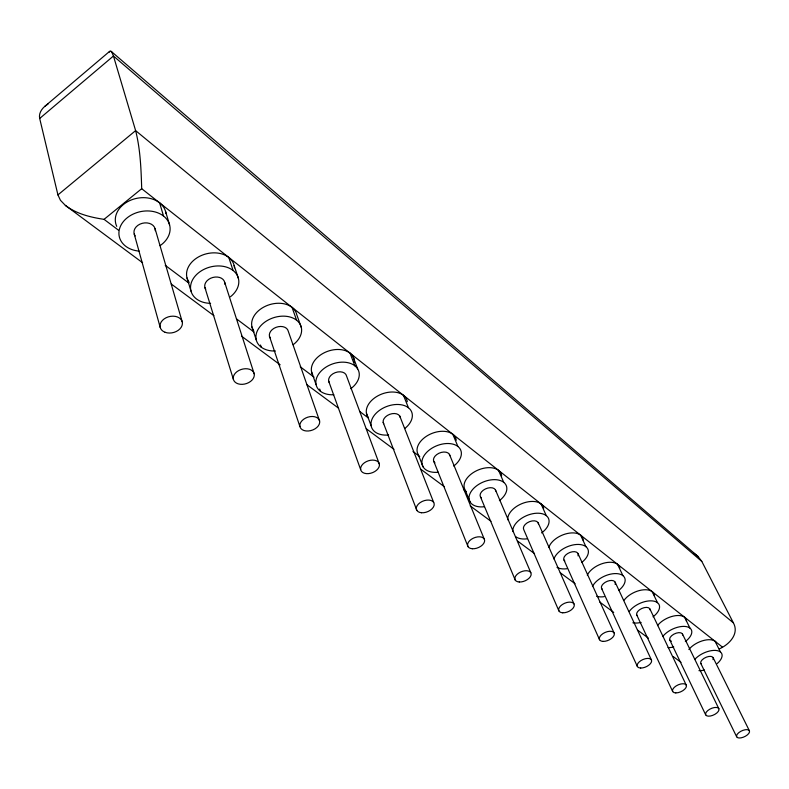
<?xml version="1.0" encoding="UTF-8"?>
<svg xmlns="http://www.w3.org/2000/svg" width="789" height="789" viewBox="0 0 789 789"><rect width="100%" height="100%" fill="white"/><g stroke="black" fill="none" stroke-linecap="round" stroke-linejoin="round"><path stroke-width="1.18" d="M109 52.281L110.716 50.989L111.624 51.749L698.137 556.58L701.806 561.423L733.385 622.856C739.579 634.05 728.898 644.741 719.213 648.943M109.839 51.177L44.628 106.515C41.245 109.454 38.641 113.863 39.687 118.468L57.932 194.913L60.457 200.307L65.379 205.416L142.582 262.727M39.687 118.468L113.448 56.009L111.624 51.749M57.932 194.913L135.619 130.619L113.448 56.009L701.806 561.423M65.379 205.416C76.484 213.898 90.488 217.291 104.059 219.352L141.695 188.699C141.103 169.26 140.422 149.555 135.619 130.619L733.385 622.856M44.628 106.515L48.188 103.872M693.541 553.03L698.137 556.58M171.282 284.03L213.849 315.62M241.562 336.183L280.164 364.834M306.882 384.677L338.56 408.179M366.274 428.752L393.987 449.326M420.715 469.159L444.463 486.793M470.205 505.887L490.985 521.312M517.712 541.155L534.538 553.641M560.279 572.745L575.122 583.761M599.867 602.125L613.724 612.412M637.482 630.046L648.371 638.123M673.116 656.487L681.035 662.365M104.059 219.352L118.419 230.132M165.246 265.321L188.699 282.945M236.473 318.855L254.019 332.041M300.264 366.786L314.042 377.142M359.735 411.483L368.483 418.062M412.982 451.495L419.748 456.584M463.449 489.427L466.368 491.616M141.695 188.699L722.27 646.98M715.1 641.319L720.436 651.97M713.148 657.71L749.432 730.861A7.042 3.245 -25.1 0 1 740.979 737.863A7.042 3.245 -25.1 0 1 738.721 732.715A7.042 3.245 -25.1 0 1 749.432 730.861M684.605 617.254L689.951 628.113M700.819 663.48L736.66 736.788M682.505 634.09L718.868 708.749A7.259 3.462 -24.9 0 1 710.238 716.047A7.259 3.462 -24.9 0 1 707.733 710.603A7.259 3.462 -24.9 0 1 718.868 708.749M652.168 591.642L657.503 602.707M669.812 640.037L705.701 714.873M649.899 608.94L686.262 685.158M617.57 564.332L622.896 575.625M636.812 615.095L672.682 691.499M615.124 582.124L651.418 659.949M580.615 535.159L585.911 546.669M601.622 588.495L637.384 666.518M577.962 553.464L614.089 632.936M541.037 503.915L546.284 515.651M564.017 560.072L599.571 639.761M538.157 522.772L573.988 603.93M498.549 470.382L503.727 482.335M558.957 611.021L523.748 529.636A7.989 4.724 -23.5 0 1 529.606 521.628A7.989 4.724 -23.5 0 1 538.502 523.965M495.423 489.821L530.81 572.686M480.501 496.952L515.237 580.073M452.827 434.295L457.906 446.475M470.066 501.932L465.115 489.9A19.764 12.229 -22.9 0 1 479.12 469.613A19.764 12.229 -22.9 0 1 501.636 475.945M449.424 454.346L484.19 538.956M433.95 461.762L468.015 546.649M403.475 395.338L408.436 407.745M423.141 466.96L418.298 454.691A20.514 13.176 -22.1 0 1 432.352 433.26A20.514 13.176 -22.1 0 1 456.249 440.242M399.757 416.04L433.674 502.406M383.158 422.342L416.868 510.453M352.87 356.283L357.664 368.897M350.06 353.166L354.843 365.8M366.431 413.239L371.136 425.744M379.391 464.218A9.774 6.292 -20 0 0 364.38 462.798A9.774 6.292 -20 0 0 366.283 473.617A9.774 6.292 -20 0 0 379.391 464.218L346.588 376.126A9.33 6.411 -19.7 0 0 335.226 372.645A9.33 6.411 -19.7 0 0 329.289 382.655M328.658 381.107L360.652 469.593M301.368 327.613L296.792 314.781A23.236 16.727 -17.7 0 0 267.727 305.284A23.236 16.727 -17.7 0 0 253.762 330.946M292.038 307.365L296.605 320.216M319.713 389.036L320.531 391.344M311.566 371.866L316.073 384.608M319.614 421.02A10.237 6.864 -18.5 0 0 303.597 419.294A10.237 6.864 -18.5 0 0 306.073 430.962A10.237 6.864 -18.5 0 0 319.614 421.02L288.251 331.183A9.754 6.963 -17.8 0 0 276.091 327.317A9.754 6.963 -17.8 0 0 270.183 337.978M269.453 336.311L299.919 426.563M260.518 345.03L261.228 347.18M234.126 265.479L238.436 278.517M251.977 326.942L256.247 339.911M228.79 257.451L233.09 270.499M224.648 282.196L254.157 373.72A10.76 7.505 -16.4 0 1 240.162 384.263A10.76 7.505 -16.4 0 1 237.016 371.639A10.76 7.505 -16.4 0 1 254.157 373.72M204.884 287.462L233.416 379.43M187.042 277.984L191.017 291.161M165.591 211.56L169.566 224.786M159.595 202.822L163.54 216.058M155.038 228.563L182.18 321.695M134.209 233.988L160.256 327.603M688.876 649.505A16.244 8.196 -25.4 0 1 704.242 640.323A16.244 8.196 -25.4 0 1 716.451 643.035M116.742 226.364A25.642 19.843 -11.7 0 1 135.116 198.71A25.642 19.843 -11.7 0 1 166.015 213.592M189.094 282.304A24.36 18.196 -15.2 0 1 204.4 254.374A24.36 18.196 -15.2 0 1 234.491 267.836M312.602 374.716A22.24 15.405 -19.6 0 1 329.22 350.789A22.24 15.405 -19.6 0 1 354.488 362.072M367.782 416.7A21.333 14.232 -21 0 1 381.856 394.007A21.333 14.232 -21 0 1 407.292 401.719M507.741 519.783A19.064 11.381 -23.6 0 1 524.113 502.82A19.064 11.381 -23.6 0 1 543.69 508.126M548.838 547.388A18.423 10.612 -24.1 0 1 567.528 533.463A18.423 10.612 -24.1 0 1 583.13 540.061M587.292 575.171A17.822 9.922 -24.5 0 1 605.114 562.843A17.822 9.922 -24.5 0 1 619.779 568.05M624.099 600.222A17.259 9.29 -24.8 0 1 641.674 590.054A17.259 9.29 -24.8 0 1 654.18 595.143M657.493 625.628A16.737 8.718 -25.1 0 1 675.256 615.726A16.737 8.718 -25.1 0 1 686.479 621.367M135.185 235.95A10.77 8.265 -12 0 1 142.276 223.307A10.77 8.265 -12 0 1 155.275 230.713M139.209 251.109A25.84 19.843 -12 0 1 121.398 224.421A25.84 19.843 -12 0 1 160.631 214.144A25.84 19.843 -12 0 1 160.108 245.626M637.482 615.884A7.229 3.856 -24.8 0 1 641.654 608.546A7.229 3.856 -24.8 0 1 650.106 609.946M671.439 641.27A7.012 3.61 -25.1 0 1 673.806 634.198A7.012 3.61 -25.1 0 1 682.682 635.037M701.401 664.18A6.805 3.393 -25.3 0 1 706.402 657.138A6.805 3.393 -25.3 0 1 713.009 659.653M629.297 611.367A17.358 9.241 -24.8 0 1 654.111 601.188A17.358 9.241 -24.8 0 1 653.055 616.83M641.122 622.432A17.358 9.241 -24.8 0 1 632.877 622.777M662.711 636.565A16.825 8.669 -25.1 0 1 686.736 626.693A16.825 8.669 -25.1 0 1 685.335 641.546M673.757 646.97A16.825 8.669 -25.1 0 1 668.046 647.601M694.843 659.338A16.322 8.156 -25.3 0 1 717.152 650.609A16.322 8.156 -25.3 0 1 717.211 663.559M704.439 670.039A16.322 8.156 -25.3 0 1 698.936 670.68M210.594 303.341A24.548 18.186 -15.4 0 1 192.427 280.095A24.548 18.186 -15.4 0 1 228.909 268.013A24.548 18.186 -15.4 0 1 230.427 296.772M205.732 289.267A10.227 7.574 -15.4 0 1 212.852 277.462A10.227 7.574 -15.4 0 1 224.796 284.178M275.44 351.006A23.404 16.707 -17.8 0 1 257.658 330.197A23.404 16.707 -17.8 0 1 292.443 317.829A23.404 16.707 -17.8 0 1 293.192 344.694M592.45 586.543A17.92 9.872 -24.5 0 1 618.142 573.761A17.92 9.872 -24.5 0 1 618.655 590.478M604.196 596.671A17.92 9.872 -24.5 0 1 596.642 596.287M602.342 589.334A7.466 4.113 -24.5 0 1 607.392 581.246A7.466 4.113 -24.5 0 1 615.144 584.383M333.826 394.756A22.398 15.376 -19.7 0 1 317.73 375.534A22.398 15.376 -19.7 0 1 350.997 363.621A22.398 15.376 -19.7 0 1 350.809 388.681M553.947 558.977A18.522 10.573 -24.1 0 1 580.231 544.558A18.522 10.573 -24.1 0 1 581.907 562.33M566.966 568.731A18.522 10.573 -24.1 0 1 557.014 567.38M564.796 560.969A7.722 4.399 -24.1 0 1 569.836 552.468A7.722 4.399 -24.1 0 1 578.051 555.86M388.652 434.986A21.481 14.192 -21 0 1 372.556 418.032A21.481 14.192 -21 0 1 404.027 405.457A21.481 14.192 -21 0 1 404.727 428.555M383.701 423.782A8.945 5.917 -21 0 1 389.648 414.353A8.945 5.917 -21 0 1 400.279 417.489M512.781 531.589A19.183 11.332 -23.5 0 1 538.68 513.225A19.183 11.332 -23.5 0 1 541.629 532.93M527.101 538.838A19.183 11.332 -23.5 0 1 515.71 536.698M438.299 472.226A20.642 13.137 -22.1 0 1 423.565 456.476A20.642 13.137 -22.1 0 1 453.803 444.375A20.642 13.137 -22.1 0 1 453.754 466.033M434.956 462.857A8.6 5.474 -22.1 0 1 438.852 453.3A8.6 5.474 -22.1 0 1 449.878 455.697M484.318 506.745A19.883 12.19 -22.9 0 1 470.747 492.139A19.883 12.19 -22.9 0 1 499.762 480.363A19.883 12.19 -22.9 0 1 499.398 500.63M481.418 497.967A8.284 5.079 -22.9 0 1 485.413 488.943A8.284 5.079 -22.9 0 1 495.817 491.083M165.059 332.268A11.352 8.235 -13.6 0 0 182.397 323.845A11.352 8.235 -13.6 0 0 166.163 317.72A11.352 8.235 -13.6 0 0 165.059 332.268M675.798 692.91A7.495 3.698 -24.6 0 0 686.45 686.134A7.495 3.698 -24.6 0 0 676.153 685.917A7.495 3.698 -24.6 0 0 675.798 692.91M640.698 668.036A7.752 3.965 -24.3 0 0 651.645 660.975A7.752 3.965 -24.3 0 0 640.846 660.649A7.752 3.965 -24.3 0 0 640.698 668.036M603.092 641.398A8.028 4.251 -24 0 0 614.355 634.031A8.028 4.251 -24 0 0 603.013 633.577A8.028 4.251 -24 0 0 603.092 641.398M421.504 512.742A9.36 5.779 -21.2 0 0 434.197 503.826A9.36 5.779 -21.2 0 0 420.083 502.662A9.36 5.779 -21.2 0 0 421.504 512.742M562.715 612.797A8.314 4.576 -23.5 0 0 574.303 605.084A8.314 4.576 -23.5 0 0 562.37 604.492A8.314 4.576 -23.5 0 0 562.715 612.797M472.325 548.75A8.985 5.336 -22.2 0 0 484.624 540.278A8.985 5.336 -22.2 0 0 471.309 539.331A8.985 5.336 -22.2 0 0 472.325 548.75M519.251 581.996A8.64 4.931 -22.9 0 0 531.184 573.928A8.64 4.931 -22.9 0 0 518.6 573.169A8.64 4.931 -22.9 0 0 519.251 581.996"/></g></svg>
